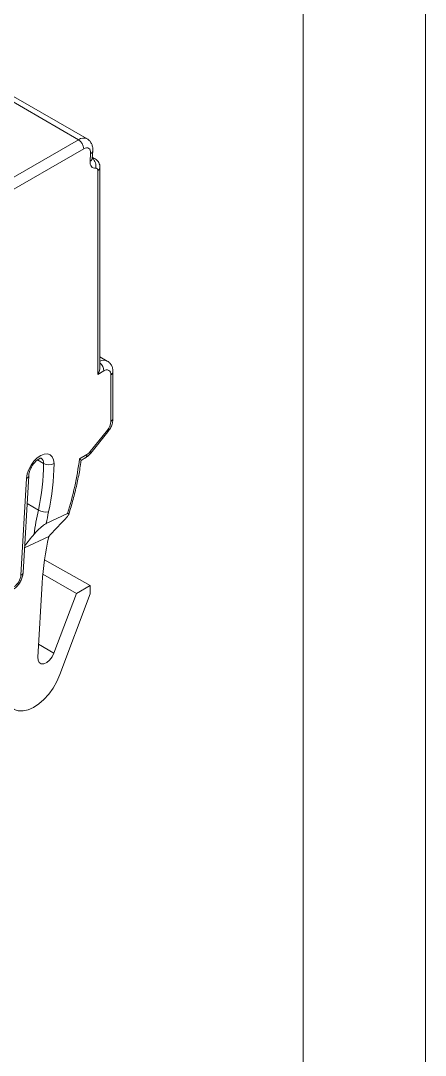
# Model space of a CAD drawing. Header units: millimetres. Extents: x -829 to 2887, y -460 to 1788.
# Drawn here: x 2259.91 to 2276.46, y -432.79 to -390.51 of the extents above; entities that cross this region are included whole.
import ezdxf

# ---------------------------------------------------------------- set-up
doc = ezdxf.new("R2010")
doc.units = ezdxf.units.MM
doc.layers.add('FORMATO', color=7, linetype='Continuous')

msp = doc.modelspace()

# ---------------------------------------------------------------- linework, layer by layer
at = {"color": 7, "linetype": 'Continuous', "lineweight": 0}
msp.add_line((2271.465, -274.578), (2271.465, -454.578), dxfattribs=at)
at = {"color": 7, "linetype": 'Continuous', "lineweight": 15}
for p, q in [((2262.633, -395.338), (2259.628, -393.603)), ((2262.283, -395.373), (2259.278, -393.638)), ((2235.926, -410.59), (2262.283, -395.373)), ((2262.495, -395.74), (2236.138, -410.957)), ((2262.754, -396.248), (2262.777, -395.933)), ((2262.841, -396.147), (2262.864, -395.832)), ((2262.967, -396.16), (2262.845, -396.09)), ((2263.159, -404.665), (2263.158, -396.512)), ((2263.071, -404.961), (2263.071, -396.634)), ((2263.456, -404.416), (2263.159, -404.244)), ((2263.318, -404.818), (2263.071, -404.961)), ((2263.601, -406.883), (2263.601, -404.981)), ((2263.689, -406.761), (2263.689, -404.859)), ((2262.762, -408.117), (2263.46, -407.248)), ((2262.783, -408.182), (2263.482, -407.313)), ((2262.321, -408.415), (2262.62, -408.242)), ((2262.386, -408.479), (2262.558, -408.379)), ((2259.925, -413.168), (2260.157, -409.211)), ((2260.013, -413.063), (2260.244, -409.106)), ((2260.964, -411.054), (2261.827, -410.654)), ((2260.072, -412.05), (2261.063, -411.59)), ((2260.887, -412.547), (2262.76, -413.591)), ((2260.818, -413.129), (2262.194, -413.918)), ((2260.791, -413.491), (2260.614, -416.516)), ((2262.194, -413.918), (2262.76, -413.591)), ((2262.76, -413.591), (2262.76, -413.929)), ((2261.276, -416.36), (2262.194, -413.918)), ((2262.76, -413.929), (2261.518, -417.231))]:
    msp.add_line(p, q, dxfattribs=at)
at = {"color": 8, "linetype": 'Continuous', "lineweight": 15}
for p, q in [((2262.842, -396.138), (2262.843, -396.139)), ((2260.6, -408.458), (2260.854, -408.607)), ((2260.177, -410.243), (2260.639, -410.513)), ((2260.644, -415.993), (2261.276, -416.36))]:
    msp.add_line(p, q, dxfattribs=at)
at = {"color": 7, "linetype": 'Continuous', "lineweight": 15, "flags": 128}
for points in [[(2262.777, -395.933), (2262.776, -395.866), (2262.763, -395.807), (2262.738, -395.76), (2262.703, -395.726), (2262.66, -395.706), (2262.609, -395.702), (2262.553, -395.714), (2262.495, -395.74)], [(2262.98, -396.534), (2262.928, -396.535), (2262.881, -396.525), (2262.84, -396.503), (2262.806, -396.47), (2262.78, -396.426), (2262.762, -396.374), (2262.754, -396.314), (2262.754, -396.248)], [(2263.071, -396.634), (2263.069, -396.611), (2263.064, -396.589), (2263.056, -396.571), (2263.046, -396.556), (2263.032, -396.545), (2263.017, -396.537), (2262.999, -396.534), (2262.98, -396.534)], [(2260.157, -409.211), (2260.185, -409.032), (2260.248, -408.847), (2260.341, -408.667), (2260.459, -408.505), (2260.594, -408.37), (2260.737, -408.272), (2260.879, -408.217), (2261.01, -408.209), (2261.122, -408.248), (2261.208, -408.331), (2261.262, -408.454), (2261.28, -408.608)], [(2260.614, -416.516), (2260.626, -416.646), (2260.676, -416.742), (2260.759, -416.792), (2260.866, -416.79), (2260.984, -416.739), (2261.1, -416.642), (2261.201, -416.511), (2261.276, -416.36)], [(2261.518, -417.231), (2261.395, -417.511), (2261.242, -417.779), (2261.063, -418.026), (2260.865, -418.246), (2260.653, -418.429), (2260.435, -418.571), (2260.219, -418.667), (2260.01, -418.713), (2259.816, -418.708), (2259.644, -418.653), (2259.499, -418.548), (2259.386, -418.398)]]:
    msp.add_lwpolyline(points, dxfattribs=at)
at = {"color": 8, "linetype": 'Continuous', "lineweight": 15, "flags": 128}
for points in [[(2263.46, -407.248), (2263.477, -407.275), (2263.484, -407.296), (2263.483, -407.311), (2263.482, -407.313)], [(2262.762, -408.117), (2262.778, -408.144), (2262.786, -408.165), (2262.785, -408.18), (2262.783, -408.182)]]:
    msp.add_lwpolyline(points, dxfattribs=at)
at = {"color": 8, "linetype": 'Continuous', "lineweight": 15}
for centre, radius, start, end in [((2262.488, -395.656), 0.349, 65.6811, 125.8992), ((2262.734, -395.808), 0.132, 288.805, 349.5734), ((2262.875, -396.329), 0.192, 62.897, 99.3433), ((2262.711, -396.123), 0.132, 288.8104, 349.5188), ((2263.014, -396.501), 0.144, 292.8954, 355.8294), ((2263.315, -404.717), 0.332, 64.8909, 118.0675), ((2262.848, -404.843), 0.471, 3.0029, 48.6969), ((2263.547, -404.849), 0.143, 292.4863, 356.2215), ((2263.547, -406.752), 0.142, 292.3763, 356.3114), ((2260.618, -408.576), 0.237, 352.6889, 55.6007), ((2262.47, -408.257), 0.151, 305.6948, 5.6253), ((2260.111, -409.084), 0.135, 289.8949, 351.0234), ((2259.879, -413.041), 0.135, 289.9469, 350.5105)]:
    msp.add_arc(centre, radius, start, end, dxfattribs=at)
at = {"color": 7, "linetype": 'Continuous', "lineweight": 15}
for centre, radius, start, end in [((2262.034, -395.761), 0.461, 2.6098, 57.3903), ((2262.637, -396.431), 0.358, 343.2879, 54.7776), ((2263.429, -404.953), 0.175, 350.7967, 129.2138), ((2262.988, -406.855), 0.614, 320.227, 357.3622), ((2262.351, -407.796), 0.521, 301.1081, 322.0213), ((2251.75, -408.546), 9.104, 347.5252, 359.621), ((2261.068, -408.199), 0.46, 242.2916, 297.4197), ((2251.834, -408.545), 9.446, 347.5252, 359.6211), ((2249.391, -406.737), 13.039, 342.5184, 352.6068), ((2274.93, -413.598), 14.621, 167.8203, 171.7292), ((2260.951, -409.958), 0.636, 240.6733, 279.6221), ((2275.35, -413.664), 14.621, 167.8458, 169.7182), ((2272.747, -414.235), 11.98, 167.2458, 176.4418)]:
    msp.add_arc(centre, radius, start, end, dxfattribs=at)
for centre, major_axis, ratio, start_param, end_param in [((2262.859, -404.838), (0.212, 0.367), 0.577335, 4.712348, 5.497828), ((2267.052, -409.576), (8.355, 6.682), 0.243541, 2.061299, 2.158925), ((2268.106, -408.3), (9.599, 7.677), 0.243541, 2.275755, 2.341769), ((2259.643, -413.309), (0.2, 0.346), 0.577382, 3.92711, 5.428096)]:
    msp.add_ellipse(centre, major_axis=major_axis, ratio=ratio, start_param=start_param, end_param=end_param, dxfattribs=at)
for points, knots in [([(2262.864, -395.832), (2262.865, -395.798), (2262.867, -395.714), (2262.841, -395.588), (2262.778, -395.465), (2262.705, -395.379), (2262.647, -395.351), (2262.629, -395.342)], [0, 0, 0, 0, 0.1739814, 0.4279423, 0.6653259, 0.8960086, 1, 1, 1, 1]), ([(2262.841, -396.181), (2262.842, -396.182), (2262.844, -396.185), (2262.84, -396.173), (2262.841, -396.154), (2262.841, -396.147)], [0, 0, 0, 0, 0.098155, 0.670992, 1, 1, 1, 1]), ([(2263.158, -396.512), (2263.156, -396.475), (2263.151, -396.402), (2263.111, -396.302), (2263.049, -396.216), (2262.992, -396.177), (2262.963, -396.158)], [0, 0, 0, 0, 0.248333, 0.5009792, 0.7530883, 1, 1, 1, 1]), ([(2263.689, -404.859), (2263.688, -404.824), (2263.684, -404.742), (2263.647, -404.619), (2263.572, -404.506), (2263.504, -404.437), (2263.459, -404.419), (2263.455, -404.417)], [0, 0, 0, 0, 0.196011, 0.467394, 0.724401, 0.976757, 1, 1, 1, 1]), ([(2263.482, -407.313), (2263.502, -407.287), (2263.557, -407.214), (2263.628, -407.076), (2263.68, -406.914), (2263.686, -406.809), (2263.689, -406.761)], [0, 0, 0, 0, 0.162648, 0.45224, 0.748176, 1, 1, 1, 1]), ([(2260.244, -409.106), (2260.246, -409.087), (2260.25, -409.033), (2260.276, -408.926), (2260.331, -408.791), (2260.408, -408.658), (2260.501, -408.543), (2260.597, -408.455), (2260.684, -408.402), (2260.744, -408.382), (2260.763, -408.385), (2260.76, -408.384), (2260.759, -408.384)], [0, 0, 0, 0, 0.059123, 0.173129, 0.290293, 0.409724, 0.529433, 0.64686, 0.760664, 0.87147, 0.984207, 1, 1, 1, 1]), ([(2262.558, -408.379), (2262.586, -408.361), (2262.66, -408.315), (2262.733, -408.243), (2262.776, -408.191), (2262.783, -408.182)], [0, 0, 0, 0, 0.341443, 0.8907579, 1, 1, 1, 1]), ([(2261.886, -410.668), (2261.916, -410.571), (2262.009, -410.27), (2262.144, -409.767), (2262.277, -409.162), (2262.352, -408.733), (2262.382, -408.507), (2262.386, -408.477)], [0, 0, 0, 0, 0.131039, 0.406462, 0.682044, 0.95778, 1, 1, 1, 1]), ([(2262.321, -408.415), (2262.322, -408.415), (2262.331, -408.423), (2262.348, -408.436), (2262.365, -408.451), (2262.376, -408.461), (2262.382, -408.468), (2262.386, -408.473), (2262.388, -408.476), (2262.387, -408.477), (2262.387, -408.477)], [0, 0, 0, 0, 0.012895, 0.232992, 0.45617, 0.586816, 0.718222, 0.852233, 0.987273, 1, 1, 1, 1]), ([(2261.681, -410.929), (2261.716, -410.892), (2261.785, -410.817), (2261.85, -410.736), (2261.872, -410.698), (2261.878, -410.689)], [0, 0, 0, 0, 0.424451, 0.86161, 1, 1, 1, 1]), ([(2261.878, -410.689), (2261.881, -410.683), (2261.887, -410.67), (2261.89, -410.657), (2261.889, -410.647), (2261.884, -410.642), (2261.876, -410.64), (2261.865, -410.64), (2261.851, -410.644), (2261.838, -410.649), (2261.83, -410.653), (2261.827, -410.654)], [0, 0, 0, 0, 0.161259, 0.325092, 0.446517, 0.570791, 0.666327, 0.764473, 0.860091, 0.958704, 1, 1, 1, 1]), ([(2260.964, -411.054), (2260.949, -411.062), (2260.915, -411.08), (2260.839, -411.132), (2260.723, -411.225), (2260.584, -411.355), (2260.503, -411.448), (2260.462, -411.494)], [0, 0, 0, 0, 0.078671, 0.183229, 0.35737, 0.675999, 1, 1, 1, 1]), ([(2259.581, -413.772), (2259.609, -413.754), (2259.683, -413.707), (2259.79, -413.602), (2259.893, -413.458), (2259.969, -413.295), (2260.004, -413.16), (2260.011, -413.083), (2260.013, -413.063)], [0, 0, 0, 0, 0.121095, 0.319113, 0.518865, 0.720754, 0.928139, 1, 1, 1, 1])]:
    msp.add_open_spline(points, degree=3, knots=knots, dxfattribs=at)
at = {"layer": 'FORMATO', "lineweight": 0}
for p, q in [((2276.465, -459.578), (2276.465, -249.578)), ((2271.465, -269.578), (2271.465, -454.578))]:
    msp.add_line(p, q, dxfattribs=at)

doc.saveas('drawing.dxf')
